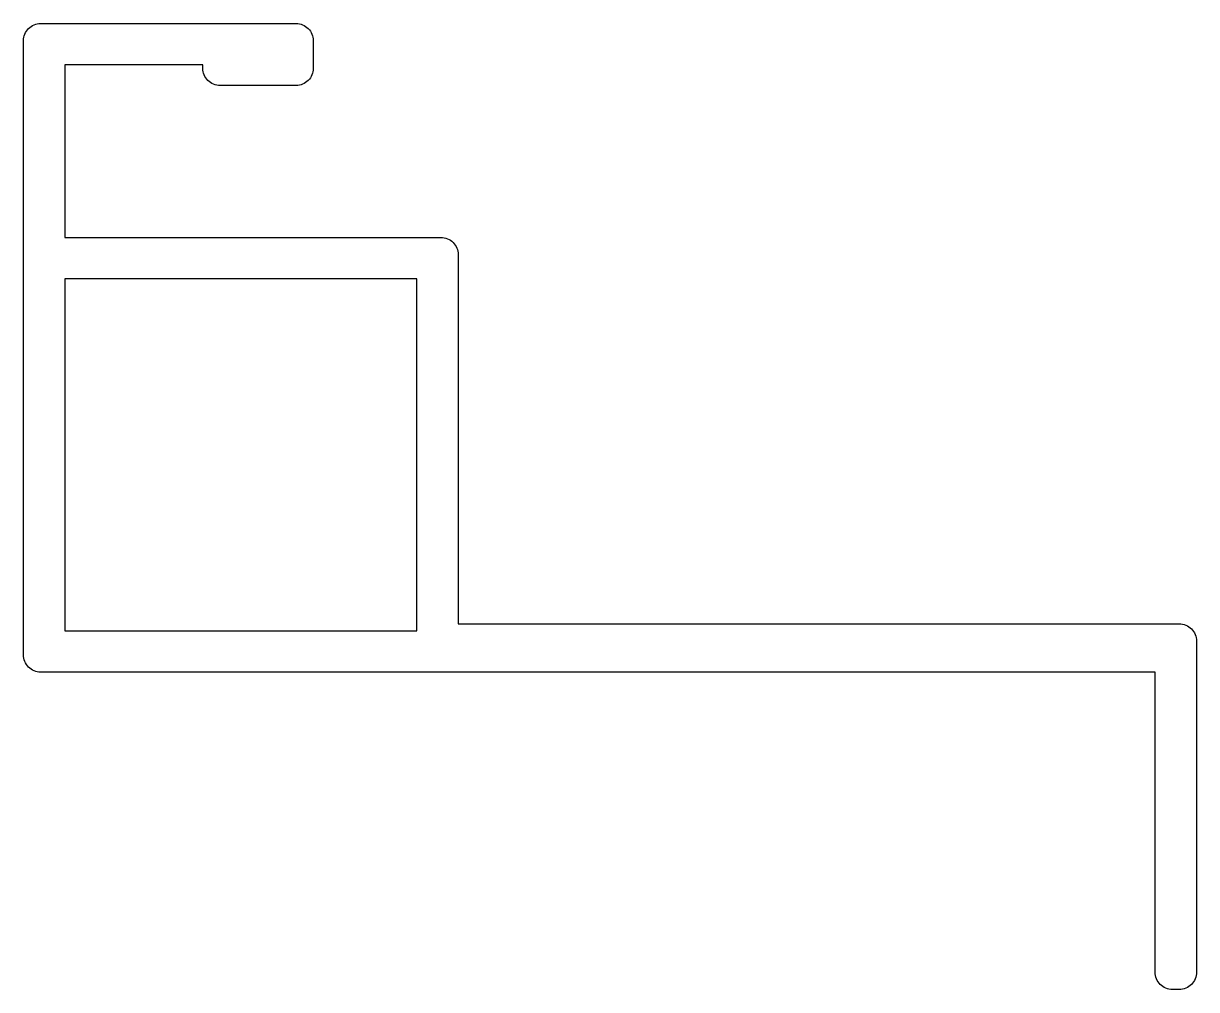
# Model space of a CAD drawing. Extents: x 578.8 to 612.8, y 589.6 to 617.6.
import ezdxf

# ---------------------------------------------------------------- set-up
doc = ezdxf.new("R2010")
doc.units = 0
doc.layers.get('0').update_dxf_attribs({"linetype": 'CONTINUOUS'})

msp = doc.modelspace()

# ---------------------------------------------------------------- linework, layer by layer
msp.add_lwpolyline([(587.187, 617.148), (587.187, 616.348, -0.414214), (586.687, 615.848), (584.487, 615.848, -0.414214), (583.987, 616.348), (583.987, 616.448), (579.987, 616.448), (579.987, 611.448), (590.887, 611.448, -0.414214), (591.387, 610.948), (591.387, 600.248), (612.287, 600.248, -0.414214), (612.787, 599.748), (612.787, 590.148, -0.414214), (612.287, 589.648), (612.087, 589.648, -0.414214), (611.587, 590.148), (611.587, 598.848), (579.287, 598.848, -0.414214), (578.787, 599.348), (578.787, 617.148, -0.414214), (579.287, 617.648), (586.687, 617.648, -0.414214)], format="xyb", close=True)
msp.add_lwpolyline([(579.987, 610.248), (579.987, 600.048), (590.187, 600.048), (590.187, 610.248)], close=True)

doc.saveas('drawing.dxf')
